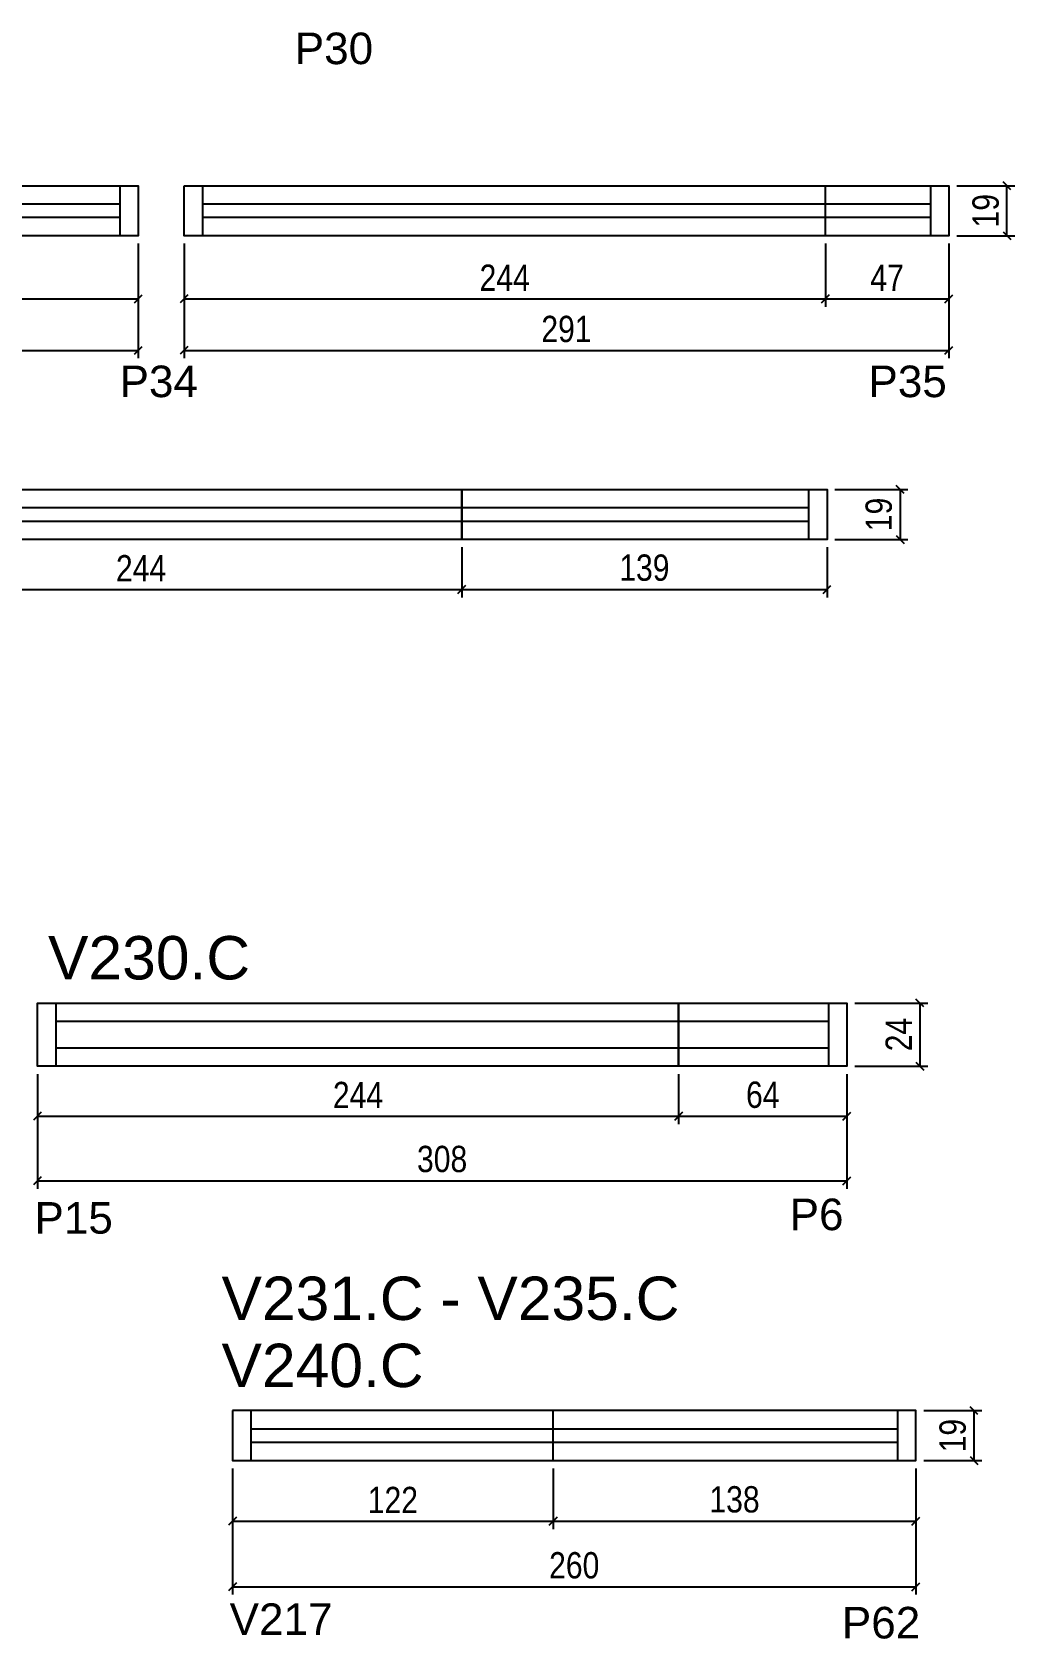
# Model space of a CAD drawing. Extents: x 1668 to 3027, y 15159 to 17752.
# Drawn here: x 2637 to 3011, y 15824 to 16435 of the extents above; entities that cross this region are included whole.
import ezdxf

# ---------------------------------------------------------------- set-up
doc = ezdxf.new("R2010")
doc.units = 0
for name, color, linetype in [('5', 5, 'Continuous'), ('COTA', 241, 'Continuous'), ('NOMENCLATURA', 7, 'Continuous'), ('Painéis', 200, 'Continuous'), ('SARR_2.2x7', 40, 'Continuous')]:
    doc.layers.add(name, color=color, linetype=linetype)
doc.styles.add('COTA TECNICA', font='techl___.ttf', dxfattribs={"height": 10})
doc.styles.add('COTA TECNICA-50', font='techl___.ttf', dxfattribs={"height": 10})
doc.styles.get("Standard").update_dxf_attribs({"font": 'arial.ttf'})
doc.dimstyles.new('COTA PAINEL-50', dxfattribs={"dimtxt": 10, "dimasz": 3, "dimexe": 3, "dimexo": 3, "dimgap": 3, "dimtad": 1, "dimdec": 1, "dimzin": 12, "dimdsep": 46, "dimtxsty": 'COTA TECNICA-50', "dimblk1": 'OBLIQUE', "dimblk2": 'OBLIQUE', "dimsah": 1, "dimcen": 0.9, "dimclrd": 4, "dimclre": 4, "dimclrt": 240, "dimadec": 1, "dimazin": 3, "dimtfac": 1, "dimtdec": 1, "dimtmove": 0, "dimatfit": 3, "dimfxl": 1, "dimtolj": 1, "dimtzin": 12, "dimarcsym": 0})
doc.dimstyles.new('PAINEL', dxfattribs={"dimtxt": 10, "dimasz": 3, "dimexe": 3, "dimexo": 3, "dimgap": 3, "dimtad": 1, "dimdec": 1, "dimzin": 12, "dimdsep": 46, "dimtxsty": 'COTA TECNICA', "dimblk1": 'OBLIQUE', "dimblk2": 'OBLIQUE', "dimsah": 1, "dimcen": 0.9, "dimclrd": 4, "dimclre": 4, "dimclrt": 240, "dimadec": 1, "dimazin": 3, "dimtfac": 1, "dimtdec": 1, "dimtmove": 0, "dimatfit": 3, "dimfxl": 1, "dimtolj": 1, "dimtzin": 12, "dimarcsym": 0})

# ---------------------------------------------------------------- blocks, each defined once
blk = doc.blocks.new('_Oblique')
at = {"color": 0, "linetype": 'ByBlock', "lineweight": -2}
blk.add_line((-0.5, -0.5), (0.5, 0.5), dxfattribs=at)
blk = doc.blocks.new('*D159')
at = {"layer": 'COTA', "color": 4, "lineweight": -2, "transparency": 16777216}
for p, q in [((2424.74, 16354.37), (2424.74, 16310.74)), ((2677.74, 16354.37), (2677.74, 16310.74)), ((2424.74, 16313.74), (2677.74, 16313.74))]:
    blk.add_line(p, q, dxfattribs=at)
at = {"layer": 'Defpoints', "color": 0, "transparency": 16777216}
for p in [(2424.74, 16357.37), (2677.74, 16357.37), (2677.74, 16313.74)]:
    blk.add_point(p, dxfattribs=at)
at = {"layer": 'COTA', "color": 4, "lineweight": -2, "transparency": 16777216, "xscale": 3, "yscale": 3, "zscale": 3, "rotation": 180}
blk.add_blockref('_Oblique', (2424.74, 16313.74), dxfattribs=at)
at = {"layer": 'COTA', "color": 4, "lineweight": -2, "transparency": 16777216, "xscale": 3, "yscale": 3, "zscale": 3}
blk.add_blockref('_Oblique', (2677.74, 16313.74), dxfattribs=at)
at = {"layer": 'COTA', "color": 240, "transparency": 16777216, "insert": (2551.24, 16321.96), "char_height": 10, "attachment_point": 5, "style": 'COTA TECNICA'}
blk.add_mtext('\\A1;253', dxfattribs=at)
blk = doc.blocks.new('*D158')
at = {"layer": 'COTA', "color": 4, "lineweight": -2, "transparency": 16777216}
for p, q in [((2546.74, 16354.37), (2546.74, 16330.32)), ((2677.74, 16354.37), (2677.74, 16330.32)), ((2546.74, 16333.32), (2677.74, 16333.32))]:
    blk.add_line(p, q, dxfattribs=at)
at = {"layer": 'Defpoints', "color": 0, "transparency": 16777216}
for p in [(2546.74, 16357.37), (2677.74, 16357.37), (2677.74, 16333.32)]:
    blk.add_point(p, dxfattribs=at)
at = {"layer": 'COTA', "color": 4, "lineweight": -2, "transparency": 16777216, "xscale": 3, "yscale": 3, "zscale": 3, "rotation": 180}
blk.add_blockref('_Oblique', (2546.74, 16333.32), dxfattribs=at)
at = {"layer": 'COTA', "color": 4, "lineweight": -2, "transparency": 16777216, "xscale": 3, "yscale": 3, "zscale": 3}
blk.add_blockref('_Oblique', (2677.74, 16333.32), dxfattribs=at)
at = {"layer": 'COTA', "color": 240, "transparency": 16777216, "insert": (2612.24, 16341.54), "char_height": 10, "attachment_point": 5, "style": 'COTA TECNICA'}
blk.add_mtext('\\A1;131', dxfattribs=at)
blk = doc.blocks.new('*D163')
at = {"layer": 'COTA', "color": 4, "lineweight": -2, "transparency": 16777216}
for p, q in [((2695.15, 16354.37), (2695.15, 16310.74)), ((2986.15, 16354.37), (2986.15, 16310.74)), ((2695.15, 16313.74), (2986.15, 16313.74))]:
    blk.add_line(p, q, dxfattribs=at)
at = {"layer": 'Defpoints', "color": 0, "transparency": 16777216}
for p in [(2695.15, 16357.37), (2986.15, 16357.37), (2986.15, 16313.74)]:
    blk.add_point(p, dxfattribs=at)
at = {"layer": 'COTA', "color": 4, "lineweight": -2, "transparency": 16777216, "xscale": 3, "yscale": 3, "zscale": 3, "rotation": 180}
blk.add_blockref('_Oblique', (2695.15, 16313.74), dxfattribs=at)
at = {"layer": 'COTA', "color": 4, "lineweight": -2, "transparency": 16777216, "xscale": 3, "yscale": 3, "zscale": 3}
blk.add_blockref('_Oblique', (2986.15, 16313.74), dxfattribs=at)
at = {"layer": 'COTA', "color": 240, "transparency": 16777216, "insert": (2840.65, 16321.83), "char_height": 10, "attachment_point": 5, "style": 'COTA TECNICA'}
blk.add_mtext('\\A1;291', dxfattribs=at)
blk = doc.blocks.new('*D160')
at = {"layer": 'COTA', "color": 4, "lineweight": -2, "transparency": 16777216}
for p, q in [((2695.15, 16354.37), (2695.15, 16330.32)), ((2939.15, 16354.37), (2939.15, 16330.32)), ((2695.15, 16333.32), (2939.15, 16333.32))]:
    blk.add_line(p, q, dxfattribs=at)
at = {"layer": 'Defpoints', "color": 0, "transparency": 16777216}
for p in [(2695.15, 16357.37), (2939.15, 16357.37), (2939.15, 16333.32)]:
    blk.add_point(p, dxfattribs=at)
at = {"layer": 'COTA', "color": 4, "lineweight": -2, "transparency": 16777216, "xscale": 3, "yscale": 3, "zscale": 3, "rotation": 180}
blk.add_blockref('_Oblique', (2695.15, 16333.32), dxfattribs=at)
at = {"layer": 'COTA', "color": 4, "lineweight": -2, "transparency": 16777216, "xscale": 3, "yscale": 3, "zscale": 3}
blk.add_blockref('_Oblique', (2939.15, 16333.32), dxfattribs=at)
at = {"layer": 'COTA', "color": 240, "transparency": 16777216, "insert": (2817.15, 16341.39), "char_height": 10, "attachment_point": 5, "style": 'COTA TECNICA'}
blk.add_mtext('\\A1;244', dxfattribs=at)
blk = doc.blocks.new('*D161')
at = {"layer": 'COTA', "color": 4, "lineweight": -2, "transparency": 16777216}
for p, q in [((2939.15, 16354.37), (2939.15, 16330.32)), ((2986.15, 16354.37), (2986.15, 16330.32)), ((2939.15, 16333.32), (2986.15, 16333.32))]:
    blk.add_line(p, q, dxfattribs=at)
at = {"layer": 'Defpoints', "color": 0, "transparency": 16777216}
for p in [(2939.15, 16357.37), (2986.15, 16357.37), (2986.15, 16333.32)]:
    blk.add_point(p, dxfattribs=at)
at = {"layer": 'COTA', "color": 4, "lineweight": -2, "transparency": 16777216, "xscale": 3, "yscale": 3, "zscale": 3, "rotation": 180}
blk.add_blockref('_Oblique', (2939.15, 16333.32), dxfattribs=at)
at = {"layer": 'COTA', "color": 4, "lineweight": -2, "transparency": 16777216, "xscale": 3, "yscale": 3, "zscale": 3}
blk.add_blockref('_Oblique', (2986.15, 16333.32), dxfattribs=at)
at = {"layer": 'COTA', "color": 240, "transparency": 16777216, "insert": (2962.65, 16341.39), "char_height": 10, "attachment_point": 5, "style": 'COTA TECNICA'}
blk.add_mtext('\\A1;47', dxfattribs=at)
blk = doc.blocks.new('*D162')
at = {"layer": 'COTA', "color": 4, "lineweight": -2, "transparency": 16777216}
for p, q in [((2989.15, 16376.37), (3011.27, 16376.37)), ((3008.27, 16357.37), (3008.27, 16376.37)), ((2989.15, 16357.37), (3011.27, 16357.37))]:
    blk.add_line(p, q, dxfattribs=at)
at = {"layer": 'Defpoints', "color": 0, "transparency": 16777216}
for p in [(2986.15, 16376.37), (3008.27, 16376.37), (2986.15, 16357.37)]:
    blk.add_point(p, dxfattribs=at)
at = {"layer": 'COTA', "color": 4, "lineweight": -2, "transparency": 16777216, "xscale": 3, "yscale": 3, "zscale": 3}
for p, rotation in [((3008.27, 16376.37), 90), ((3008.27, 16357.37), 270)]:
    blk.add_blockref('_Oblique', p, dxfattribs=dict(at, rotation=rotation))
at = {"layer": 'COTA', "color": 240, "transparency": 16777216, "insert": (3000.18, 16366.87), "char_height": 10, "attachment_point": 5, "rotation": 90, "style": 'COTA TECNICA'}
blk.add_mtext('\\A1;19', dxfattribs=at)
blk = doc.blocks.new('*D171')
at = {"layer": 'COTA', "color": 4, "linetype": 'ByBlock', "lineweight": -2, "transparency": 16777216}
for p, q in [((2556.8, 16238.83), (2556.8, 16219.78)), ((2800.8, 16238.83), (2800.8, 16219.78)), ((2556.8, 16222.78), (2800.8, 16222.78))]:
    blk.add_line(p, q, dxfattribs=at)
at = {"layer": 'Defpoints', "color": 0, "linetype": 'ByBlock', "transparency": 16777216}
for p in [(2556.8, 16241.83), (2800.8, 16241.83), (2800.8, 16222.78)]:
    blk.add_point(p, dxfattribs=at)
at = {"layer": 'COTA', "color": 4, "linetype": 'ByBlock', "lineweight": -2, "transparency": 16777216, "xscale": 3, "yscale": 3, "zscale": 3, "rotation": 180}
blk.add_blockref('_Oblique', (2556.8, 16222.78), dxfattribs=at)
at = {"layer": 'COTA', "color": 4, "linetype": 'ByBlock', "lineweight": -2, "transparency": 16777216, "xscale": 3, "yscale": 3, "zscale": 3}
blk.add_blockref('_Oblique', (2800.8, 16222.78), dxfattribs=at)
at = {"layer": 'COTA', "color": 240, "linetype": 'ByBlock', "transparency": 16777216, "insert": (2678.8, 16230.86), "char_height": 10, "attachment_point": 5, "style": 'COTA TECNICA-50'}
blk.add_mtext('\\A1;244', dxfattribs=at)
blk = doc.blocks.new('*D172')
at = {"layer": 'COTA', "color": 4, "linetype": 'ByBlock', "lineweight": -2, "transparency": 16777216}
for p, q in [((2800.8, 16238.83), (2800.8, 16219.78)), ((2939.8, 16238.83), (2939.8, 16219.78)), ((2800.8, 16222.78), (2939.8, 16222.78))]:
    blk.add_line(p, q, dxfattribs=at)
at = {"layer": 'Defpoints', "color": 0, "linetype": 'ByBlock', "transparency": 16777216}
for p in [(2800.8, 16241.83), (2939.8, 16241.83), (2939.8, 16222.78)]:
    blk.add_point(p, dxfattribs=at)
at = {"layer": 'COTA', "color": 4, "linetype": 'ByBlock', "lineweight": -2, "transparency": 16777216, "xscale": 3, "yscale": 3, "zscale": 3, "rotation": 180}
blk.add_blockref('_Oblique', (2800.8, 16222.78), dxfattribs=at)
at = {"layer": 'COTA', "color": 4, "linetype": 'ByBlock', "lineweight": -2, "transparency": 16777216, "xscale": 3, "yscale": 3, "zscale": 3}
blk.add_blockref('_Oblique', (2939.8, 16222.78), dxfattribs=at)
at = {"layer": 'COTA', "color": 240, "linetype": 'ByBlock', "transparency": 16777216, "insert": (2870.3, 16231.03), "char_height": 10, "attachment_point": 5, "style": 'COTA TECNICA-50'}
blk.add_mtext('\\A1;139', dxfattribs=at)
blk = doc.blocks.new('*D174')
at = {"layer": 'Defpoints', "color": 0, "transparency": 16777216}
for p in [(2939.8, 16260.83), (2939.8, 16241.83), (2967.59, 16241.83)]:
    blk.add_point(p, dxfattribs=at)
at = {"layer": 'Painéis', "color": 4, "lineweight": -2, "transparency": 16777216}
for p, q in [((2942.8, 16260.83), (2970.59, 16260.83)), ((2967.59, 16260.83), (2967.59, 16241.83)), ((2942.8, 16241.83), (2970.59, 16241.83))]:
    blk.add_line(p, q, dxfattribs=at)
at = {"layer": 'Painéis', "color": 4, "lineweight": -2, "transparency": 16777216, "xscale": 3, "yscale": 3, "zscale": 3}
for p, rotation in [((2967.59, 16260.83), 90), ((2967.59, 16241.83), 270)]:
    blk.add_blockref('_Oblique', p, dxfattribs=dict(at, rotation=rotation))
at = {"layer": 'Painéis', "color": 240, "transparency": 16777216, "insert": (2959.51, 16251.33), "char_height": 10, "attachment_point": 5, "rotation": 90, "style": 'COTA TECNICA'}
blk.add_mtext('\\A1;19', dxfattribs=at)
blk = doc.blocks.new('*D212')
at = {"layer": 'COTA', "color": 4, "linetype": 'ByBlock', "lineweight": -2, "transparency": 16777216}
for p, q in [((2639.34, 16038.46), (2639.34, 16019.41)), ((2883.34, 16038.46), (2883.34, 16019.41)), ((2639.34, 16022.41), (2883.34, 16022.41))]:
    blk.add_line(p, q, dxfattribs=at)
at = {"layer": 'Defpoints', "color": 0, "linetype": 'ByBlock', "transparency": 16777216}
for p in [(2639.34, 16041.46), (2883.34, 16041.46), (2883.34, 16022.41)]:
    blk.add_point(p, dxfattribs=at)
at = {"layer": 'COTA', "color": 4, "linetype": 'ByBlock', "lineweight": -2, "transparency": 16777216, "xscale": 3, "yscale": 3, "zscale": 3, "rotation": 180}
blk.add_blockref('_Oblique', (2639.34, 16022.41), dxfattribs=at)
at = {"layer": 'COTA', "color": 4, "linetype": 'ByBlock', "lineweight": -2, "transparency": 16777216, "xscale": 3, "yscale": 3, "zscale": 3}
blk.add_blockref('_Oblique', (2883.34, 16022.41), dxfattribs=at)
at = {"layer": 'COTA', "color": 240, "linetype": 'ByBlock', "transparency": 16777216, "insert": (2761.34, 16030.48), "char_height": 10, "attachment_point": 5, "style": 'COTA TECNICA-50'}
blk.add_mtext('\\A1;244', dxfattribs=at)
blk = doc.blocks.new('*D213')
at = {"layer": 'COTA', "color": 4, "linetype": 'ByBlock', "lineweight": -2, "transparency": 16777216}
for p, q in [((2883.34, 16038.46), (2883.34, 16019.41)), ((2947.34, 16038.46), (2947.34, 16019.41)), ((2883.34, 16022.41), (2947.34, 16022.41))]:
    blk.add_line(p, q, dxfattribs=at)
at = {"layer": 'Defpoints', "color": 0, "linetype": 'ByBlock', "transparency": 16777216}
for p in [(2883.34, 16041.46), (2947.34, 16041.46), (2947.34, 16022.41)]:
    blk.add_point(p, dxfattribs=at)
at = {"layer": 'COTA', "color": 4, "linetype": 'ByBlock', "lineweight": -2, "transparency": 16777216, "xscale": 3, "yscale": 3, "zscale": 3, "rotation": 180}
blk.add_blockref('_Oblique', (2883.34, 16022.41), dxfattribs=at)
at = {"layer": 'COTA', "color": 4, "linetype": 'ByBlock', "lineweight": -2, "transparency": 16777216, "xscale": 3, "yscale": 3, "zscale": 3}
blk.add_blockref('_Oblique', (2947.34, 16022.41), dxfattribs=at)
at = {"layer": 'COTA', "color": 240, "linetype": 'ByBlock', "transparency": 16777216, "insert": (2915.34, 16030.51), "char_height": 10, "attachment_point": 5, "style": 'COTA TECNICA-50'}
blk.add_mtext('\\A1;64', dxfattribs=at)
blk = doc.blocks.new('*D214')
at = {"layer": 'COTA', "color": 4, "lineweight": -2, "transparency": 16777216}
for p, q in [((2639.34, 16038.46), (2639.34, 15994.83)), ((2947.34, 16038.46), (2947.34, 15994.83)), ((2639.34, 15997.83), (2947.34, 15997.83))]:
    blk.add_line(p, q, dxfattribs=at)
at = {"layer": 'Defpoints', "color": 0, "transparency": 16777216}
for p in [(2639.34, 16041.46), (2947.34, 16041.46), (2947.34, 15997.83)]:
    blk.add_point(p, dxfattribs=at)
at = {"layer": 'COTA', "color": 4, "lineweight": -2, "transparency": 16777216, "xscale": 3, "yscale": 3, "zscale": 3, "rotation": 180}
blk.add_blockref('_Oblique', (2639.34, 15997.83), dxfattribs=at)
at = {"layer": 'COTA', "color": 4, "lineweight": -2, "transparency": 16777216, "xscale": 3, "yscale": 3, "zscale": 3}
blk.add_blockref('_Oblique', (2947.34, 15997.83), dxfattribs=at)
at = {"layer": 'COTA', "color": 240, "transparency": 16777216, "insert": (2793.34, 16006.07), "char_height": 10, "attachment_point": 5, "style": 'COTA TECNICA'}
blk.add_mtext('\\A1;308', dxfattribs=at)
blk = doc.blocks.new('*D215')
at = {"layer": 'Defpoints', "color": 0, "transparency": 16777216}
for p in [(2947.34, 16065.46), (2947.34, 16041.46), (2975.14, 16041.46)]:
    blk.add_point(p, dxfattribs=at)
at = {"layer": 'Painéis', "color": 4, "lineweight": -2, "transparency": 16777216}
for p, q in [((2950.34, 16065.46), (2978.14, 16065.46)), ((2975.14, 16065.46), (2975.14, 16041.46)), ((2950.34, 16041.46), (2978.14, 16041.46))]:
    blk.add_line(p, q, dxfattribs=at)
at = {"layer": 'Painéis', "color": 4, "lineweight": -2, "transparency": 16777216, "xscale": 3, "yscale": 3, "zscale": 3}
for p, rotation in [((2975.14, 16065.46), 90), ((2975.14, 16041.46), 270)]:
    blk.add_blockref('_Oblique', p, dxfattribs=dict(at, rotation=rotation))
at = {"layer": 'Painéis', "color": 240, "transparency": 16777216, "insert": (2967.07, 16053.46), "char_height": 10, "attachment_point": 5, "rotation": 90, "style": 'COTA TECNICA'}
blk.add_mtext('\\A1;24', dxfattribs=at)
blk = doc.blocks.new('*D216')
at = {"layer": 'COTA', "color": 4, "linetype": 'ByBlock', "lineweight": -2, "transparency": 16777216}
for p, q in [((2713.6, 15888.39), (2713.6, 15840.39)), ((2973.6, 15888.39), (2973.6, 15840.39)), ((2713.6, 15843.39), (2973.6, 15843.39))]:
    blk.add_line(p, q, dxfattribs=at)
at = {"layer": 'Defpoints', "color": 0, "linetype": 'ByBlock', "transparency": 16777216}
for p in [(2713.6, 15891.39), (2973.6, 15891.39), (2973.6, 15843.39)]:
    blk.add_point(p, dxfattribs=at)
at = {"layer": 'COTA', "color": 4, "linetype": 'ByBlock', "lineweight": -2, "transparency": 16777216, "xscale": 3, "yscale": 3, "zscale": 3, "rotation": 180}
blk.add_blockref('_Oblique', (2713.6, 15843.39), dxfattribs=at)
at = {"layer": 'COTA', "color": 4, "linetype": 'ByBlock', "lineweight": -2, "transparency": 16777216, "xscale": 3, "yscale": 3, "zscale": 3}
blk.add_blockref('_Oblique', (2973.6, 15843.39), dxfattribs=at)
at = {"layer": 'COTA', "color": 240, "linetype": 'ByBlock', "transparency": 16777216, "insert": (2843.6, 15851.5), "char_height": 10, "attachment_point": 5, "style": 'COTA TECNICA-50'}
blk.add_mtext('\\A1;260', dxfattribs=at)
blk = doc.blocks.new('*D217')
at = {"layer": 'Defpoints', "color": 0, "transparency": 16777216}
for p in [(2713.6, 15891.39), (2835.6, 15891.39), (2835.6, 15868.35)]:
    blk.add_point(p, dxfattribs=at)
at = {"layer": 'Painéis', "color": 4, "lineweight": -2, "transparency": 16777216}
for p, q in [((2713.6, 15888.39), (2713.6, 15865.35)), ((2835.6, 15888.39), (2835.6, 15865.35)), ((2713.6, 15868.35), (2835.6, 15868.35))]:
    blk.add_line(p, q, dxfattribs=at)
at = {"layer": 'Painéis', "color": 4, "lineweight": -2, "transparency": 16777216, "xscale": 3, "yscale": 3, "zscale": 3, "rotation": 180}
blk.add_blockref('_Oblique', (2713.6, 15868.35), dxfattribs=at)
at = {"layer": 'Painéis', "color": 4, "lineweight": -2, "transparency": 16777216, "xscale": 3, "yscale": 3, "zscale": 3}
blk.add_blockref('_Oblique', (2835.6, 15868.35), dxfattribs=at)
at = {"layer": 'Painéis', "color": 240, "transparency": 16777216, "insert": (2774.6, 15876.41), "char_height": 10, "attachment_point": 5, "style": 'COTA TECNICA'}
blk.add_mtext('\\A1;122', dxfattribs=at)
blk = doc.blocks.new('*D218')
at = {"layer": 'Defpoints', "color": 0, "transparency": 16777216}
for p in [(2835.6, 15891.39), (2973.6, 15891.39), (2973.6, 15868.35)]:
    blk.add_point(p, dxfattribs=at)
at = {"layer": 'Painéis', "color": 4, "lineweight": -2, "transparency": 16777216}
for p, q in [((2835.6, 15888.39), (2835.6, 15865.35)), ((2973.6, 15888.39), (2973.6, 15865.35)), ((2835.6, 15868.35), (2973.6, 15868.35))]:
    blk.add_line(p, q, dxfattribs=at)
at = {"layer": 'Painéis', "color": 4, "lineweight": -2, "transparency": 16777216, "xscale": 3, "yscale": 3, "zscale": 3, "rotation": 180}
blk.add_blockref('_Oblique', (2835.6, 15868.35), dxfattribs=at)
at = {"layer": 'Painéis', "color": 4, "lineweight": -2, "transparency": 16777216, "xscale": 3, "yscale": 3, "zscale": 3}
blk.add_blockref('_Oblique', (2973.6, 15868.35), dxfattribs=at)
at = {"layer": 'Painéis', "color": 240, "transparency": 16777216, "insert": (2904.6, 15876.59), "char_height": 10, "attachment_point": 5, "style": 'COTA TECNICA'}
blk.add_mtext('\\A1;138', dxfattribs=at)
blk = doc.blocks.new('*D221')
at = {"layer": 'COTA', "color": 4, "lineweight": -2, "transparency": 16777216}
for p, q in [((2976.6, 15910.39), (2998.72, 15910.39)), ((2995.72, 15891.39), (2995.72, 15910.39)), ((2976.6, 15891.39), (2998.72, 15891.39))]:
    blk.add_line(p, q, dxfattribs=at)
at = {"layer": 'Defpoints', "color": 0, "transparency": 16777216}
for p in [(2973.6, 15910.39), (2995.72, 15910.39), (2973.6, 15891.39)]:
    blk.add_point(p, dxfattribs=at)
at = {"layer": 'COTA', "color": 4, "lineweight": -2, "transparency": 16777216, "xscale": 3, "yscale": 3, "zscale": 3}
for p, rotation in [((2995.72, 15910.39), 90), ((2995.72, 15891.39), 270)]:
    blk.add_blockref('_Oblique', p, dxfattribs=dict(at, rotation=rotation))
at = {"layer": 'COTA', "color": 240, "transparency": 16777216, "insert": (2987.63, 15900.89), "char_height": 10, "attachment_point": 5, "rotation": 90, "style": 'COTA TECNICA'}
blk.add_mtext('\\A1;19', dxfattribs=at)

msp = doc.modelspace()

# ---------------------------------------------------------------- linework, layer by layer
at = {"layer": 'Painéis'}
for p, q in [((2939.15, 16357.37), (2939.15, 16376.37)), ((2835.6, 15891.39), (2835.6, 15910.39))]:
    msp.add_line(p, q, dxfattribs=at)
for points in [[(2424.74, 16376.37), (2677.74, 16376.37), (2677.74, 16357.37), (2424.74, 16357.37)], [(2695.15, 16376.37), (2986.15, 16376.37), (2986.15, 16357.37), (2695.15, 16357.37)], [(2800.8, 16241.83), (2556.8, 16241.83), (2556.8, 16260.83), (2800.8, 16260.83)], [(2800.8, 16260.83), (2939.8, 16260.83), (2939.8, 16241.83), (2800.8, 16241.83)], [(2883.34, 16041.46), (2639.34, 16041.46), (2639.34, 16065.46), (2883.34, 16065.46)], [(2883.34, 16065.46), (2947.34, 16065.46), (2947.34, 16041.46), (2883.34, 16041.46)]]:
    msp.add_lwpolyline(points, close=True, dxfattribs=at)
msp.add_lwpolyline([(2713.6, 15910.39), (2713.6, 15891.39), (2973.6, 15891.39), (2973.6, 15910.39), (2713.6, 15910.39)], dxfattribs=at)
at = {"layer": 'SARR_2.2x7', "linetype": 'Continuous'}
for p, q in [((2670.74, 16376.37), (2670.74, 16357.37)), ((2702.15, 16376.37), (2702.15, 16357.37)), ((2979.15, 16376.37), (2979.15, 16357.37)), ((2670.74, 16369.37), (2431.74, 16369.37)), ((2979.15, 16369.37), (2702.15, 16369.37)), ((2431.74, 16364.37), (2670.74, 16364.37)), ((2702.15, 16364.37), (2979.15, 16364.37)), ((2932.8, 16260.83), (2932.8, 16241.83)), ((2800.8, 16253.83), (2563.8, 16253.83)), ((2932.8, 16253.83), (2800.8, 16253.83)), ((2563.8, 16248.83), (2800.8, 16248.83)), ((2800.8, 16248.83), (2932.8, 16248.83)), ((2646.34, 16065.46), (2646.34, 16041.46)), ((2940.34, 16065.46), (2940.34, 16041.46)), ((2883.34, 16058.46), (2646.34, 16058.46)), ((2940.34, 16058.46), (2883.34, 16058.46)), ((2646.34, 16048.46), (2883.34, 16048.46)), ((2883.34, 16048.46), (2940.34, 16048.46)), ((2720.6, 15910.39), (2720.6, 15891.39)), ((2966.6, 15910.39), (2966.6, 15891.39)), ((2966.6, 15903.39), (2720.6, 15903.39)), ((2720.6, 15898.39), (2966.6, 15898.39))]:
    msp.add_line(p, q, dxfattribs=at)

# ---------------------------------------------------------------- texts
at = {"layer": '5', "linetype": 'Continuous'}
for s, p in [('P30', (2737.27, 16422.63)), ('P34', (2670.62, 16295.95)), ('P35', (2955.55, 16295.95)), ('P6', (2925.56, 15979.05)), ('P15', (2638.23, 15977.73)), ('V217', (2712.49, 15825.08)), ('P62', (2945.44, 15823.74))]:
    msp.add_text(s, height=12, rotation=359.99996, dxfattribs=at).set_placement(p)
at = {"layer": 'NOMENCLATURA', "linetype": 'Continuous'}
for s, p in [('V230.C', (2643.4, 16074.44)), ('V231.C - V235.C', (2709.41, 15944.88)), ('V240.C', (2709.41, 15919.36))]:
    msp.add_text(s, height=16.5, dxfattribs=at).set_placement(p)

# ---------------------------------------------------------------- dimensions: what is measured, and where the dimension line sits
at = {"layer": 'COTA'}
for base, p1, p2, picture, middle in [((3008.27, 16376.37), (2986.15, 16357.37), (2986.15, 16376.37), '*D162', (3000.18, 16366.87)), ((2995.72, 15910.39), (2973.6, 15891.39), (2973.6, 15910.39), '*D221', (2987.63, 15900.89))]:
    dim = msp.add_linear_dim(base=base, p1=p1, p2=p2, angle=90, dimstyle='PAINEL', dxfattribs=at)
    dim.commit()
    dim.dimension.update_dxf_attribs({"geometry": picture, "text_midpoint": middle})
for base, p1, p2, picture, middle in [((2677.74, 16313.74), (2424.74, 16357.37), (2677.74, 16357.37), '*D159', (2551.24, 16321.96)), ((2677.74, 16333.32), (2546.74, 16357.37), (2677.74, 16357.37), '*D158', (2612.24, 16341.54)), ((2986.15, 16313.74), (2695.15, 16357.37), (2986.15, 16357.37), '*D163', (2840.65, 16321.83)), ((2939.15, 16333.32), (2695.15, 16357.37), (2939.15, 16357.37), '*D160', (2817.15, 16341.39)), ((2986.15, 16333.32), (2939.15, 16357.37), (2986.15, 16357.37), '*D161', (2962.65, 16341.39)), ((2947.34, 15997.83), (2639.34, 16041.46), (2947.34, 16041.46), '*D214', (2793.34, 16006.07))]:
    dim = msp.add_linear_dim(base=base, p1=p1, p2=p2, dimstyle='PAINEL', dxfattribs=at)
    dim.commit()
    dim.dimension.update_dxf_attribs({"geometry": picture, "text_midpoint": middle})
at = {"layer": 'COTA', "color": 1, "linetype": 'ByBlock'}
for base, p1, p2, picture, middle in [((2800.8, 16222.78), (2556.8, 16241.83), (2800.8, 16241.83), '*D171', (2678.8, 16230.86)), ((2939.8, 16222.78), (2800.8, 16241.83), (2939.8, 16241.83), '*D172', (2870.3, 16231.03)), ((2883.34, 16022.41), (2639.34, 16041.46), (2883.34, 16041.46), '*D212', (2761.34, 16030.48)), ((2947.34, 16022.41), (2883.34, 16041.46), (2947.34, 16041.46), '*D213', (2915.34, 16030.51)), ((2973.6, 15843.39), (2713.6, 15891.39), (2973.6, 15891.39), '*D216', (2843.6, 15851.5))]:
    dim = msp.add_linear_dim(base=base, p1=p1, p2=p2, dimstyle='COTA PAINEL-50', override={"dimarcsym": 1}, dxfattribs=at)
    dim.commit()
    dim.dimension.update_dxf_attribs({"geometry": picture, "text_midpoint": middle})
at = {"layer": 'Painéis'}
for base, p1, p2, picture, middle in [((2967.59, 16241.83), (2939.8, 16260.83), (2939.8, 16241.83), '*D174', (2959.51, 16251.33)), ((2975.14, 16041.46), (2947.34, 16065.46), (2947.34, 16041.46), '*D215', (2967.07, 16053.46))]:
    dim = msp.add_linear_dim(base=base, p1=p1, p2=p2, angle=90, dimstyle='PAINEL', dxfattribs=at)
    dim.commit()
    dim.dimension.update_dxf_attribs({"geometry": picture, "text_midpoint": middle})
for base, p1, p2, picture, middle in [((2835.6, 15868.35), (2713.6, 15891.39), (2835.6, 15891.39), '*D217', (2774.6, 15876.41)), ((2973.6, 15868.35), (2835.6, 15891.39), (2973.6, 15891.39), '*D218', (2904.6, 15876.59))]:
    dim = msp.add_linear_dim(base=base, p1=p1, p2=p2, dimstyle='PAINEL', dxfattribs=at)
    dim.commit()
    dim.dimension.update_dxf_attribs({"geometry": picture, "text_midpoint": middle})

doc.saveas('drawing.dxf')
